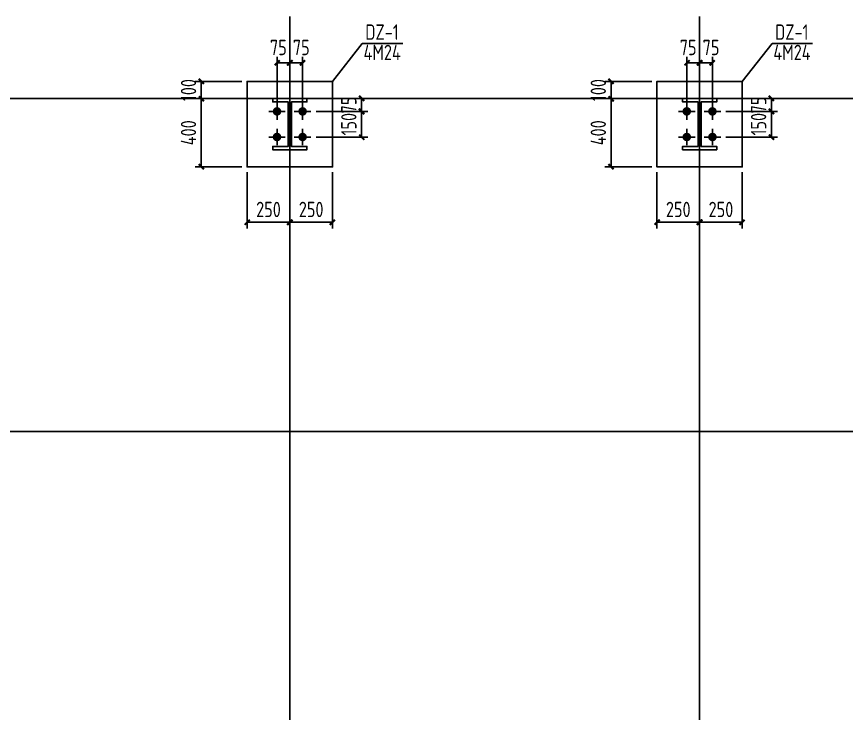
# Model space of a CAD drawing. Header units: millimetres. Extents: x 866561 to 877878, y 40199 to 44891.
# Drawn here: x 870487.7 to 870649.7, y 40539.9 to 40675.9 of the extents above; entities that cross this region are included whole.
import ezdxf

# ---------------------------------------------------------------- set-up
doc = ezdxf.new("R2010")
doc.units = ezdxf.units.MM
doc.header["$LTSCALE"] = 1000
doc.header["$MEASUREMENT"] = 0
doc.linetypes.add('DOTE', pattern=[2.42, 2, -0.2, 0.02, -0.2])
for name, color, linetype in [('DIM', 7, 'Continuous'), ('DOTE', 1, 'DOTE'), ('M_Prof', 2, 'Continuous'), ('柱集中标注', 2, 'Continuous'), ('标注', 7, 'Continuous'), ('檩条', 34, 'Continuous')]:
    doc.layers.add(name, color=color, linetype=linetype)
doc.styles.add('GBHZ', font='gbenor.shx', dxfattribs={"width": 0.9, "bigfont": 'gbcbig.shx'})
doc.dimstyles.new('Y30', dxfattribs={"dimscale": 0, "dimtxt": 3, "dimasz": 0.01, "dimexe": 1.2, "dimexo": 1, "dimgap": 1, "dimtad": 1, "dimdec": 0, "dimlfac": 30, "dimzin": 0, "dimdsep": 46, "dimtxsty": 'GBHZ', "dimblk1": 'DX', "dimblk2": 'DX', "dimsah": 1, "dimcen": 0.09, "dimdle": 1, "dimadec": 0, "dimazin": 0, "dimtfac": 1, "dimtdec": 0, "dimtix": 1, "dimtmove": 2, "dimatfit": 3, "dimldrblk": 'DX', "dimfxl": 0, "dimtolj": 1, "dimtzin": 0, "dimarcsym": 0})

# ---------------------------------------------------------------- blocks, each defined once
blk = doc.blocks.new('DX')
at = {"color": 0, "linetype": 'ByBlock', "const_width": 40}
blk.add_lwpolyline([(-54, -51), (46, 49)], dxfattribs=at)
blk = doc.blocks.new('*D300')
at = {"layer": 'Defpoints', "color": 0, "transparency": 16777216}
for p in [(870523.77, 40659.86), (870532.71, 40659.86), (870532.71, 40646.53)]:
    blk.add_point(p, dxfattribs=at)
at = {"layer": 'dim', "color": 0, "lineweight": -2, "transparency": 16777216}
for p, q in [((870531.71, 40659.86), (870522.57, 40659.86)), ((870523.77, 40646.54), (870523.77, 40659.85)), ((870531.71, 40646.53), (870522.57, 40646.53))]:
    blk.add_line(p, q, dxfattribs=at)
at = {"layer": 'dim', "color": 0, "lineweight": -2, "transparency": 16777216, "xscale": 0.01, "yscale": 0.01, "zscale": 0.01}
for p, rotation in [((870523.77, 40659.86), 90), ((870523.77, 40646.53), 270)]:
    blk.add_blockref('DX', p, dxfattribs=dict(at, rotation=rotation))
at = {"layer": 'dim', "color": 0, "transparency": 16777216, "insert": (870521.27, 40653.19), "char_height": 3, "attachment_point": 5, "rotation": 90, "style": 'GBHZ'}
blk.add_mtext('\\A1;400', dxfattribs=at)
blk = doc.blocks.new('*D301')
at = {"layer": 'Defpoints', "color": 0, "transparency": 16777216}
for p in [(870532.71, 40646.53), (870541.05, 40646.53), (870541.05, 40635.72)]:
    blk.add_point(p, dxfattribs=at)
at = {"layer": 'dim', "color": 0, "lineweight": -2, "transparency": 16777216}
for p, q in [((870532.71, 40645.53), (870532.71, 40634.52)), ((870541.05, 40645.53), (870541.05, 40634.52)), ((870532.72, 40635.72), (870541.04, 40635.72))]:
    blk.add_line(p, q, dxfattribs=at)
at = {"layer": 'dim', "color": 0, "lineweight": -2, "transparency": 16777216, "xscale": 0.01, "yscale": 0.01, "zscale": 0.01, "rotation": 180}
blk.add_blockref('DX', (870532.71, 40635.72), dxfattribs=at)
at = {"layer": 'dim', "color": 0, "lineweight": -2, "transparency": 16777216, "xscale": 0.01, "yscale": 0.01, "zscale": 0.01}
blk.add_blockref('DX', (870541.05, 40635.72), dxfattribs=at)
at = {"layer": 'dim', "color": 0, "transparency": 16777216, "insert": (870536.88, 40638.22), "char_height": 3, "attachment_point": 5, "style": 'GBHZ'}
blk.add_mtext('\\A1;250', dxfattribs=at)
blk = doc.blocks.new('*D302')
at = {"layer": 'Defpoints', "color": 0, "transparency": 16777216}
for p in [(870541.05, 40646.53), (870549.38, 40646.53), (870549.38, 40635.72)]:
    blk.add_point(p, dxfattribs=at)
at = {"layer": 'dim', "color": 0, "lineweight": -2, "transparency": 16777216}
for p, q in [((870541.05, 40645.53), (870541.05, 40634.52)), ((870549.38, 40645.53), (870549.38, 40634.52)), ((870541.06, 40635.72), (870549.37, 40635.72))]:
    blk.add_line(p, q, dxfattribs=at)
at = {"layer": 'dim', "color": 0, "lineweight": -2, "transparency": 16777216, "xscale": 0.01, "yscale": 0.01, "zscale": 0.01, "rotation": 180}
blk.add_blockref('DX', (870541.05, 40635.72), dxfattribs=at)
at = {"layer": 'dim', "color": 0, "lineweight": -2, "transparency": 16777216, "xscale": 0.01, "yscale": 0.01, "zscale": 0.01}
blk.add_blockref('DX', (870549.38, 40635.72), dxfattribs=at)
at = {"layer": 'dim', "color": 0, "transparency": 16777216, "insert": (870545.21, 40638.22), "char_height": 3, "attachment_point": 5, "style": 'GBHZ'}
blk.add_mtext('\\A1;250', dxfattribs=at)
blk = doc.blocks.new('*D303')
at = {"layer": 'Defpoints', "color": 0, "transparency": 16777216}
for p in [(870538.55, 40666.84), (870538.55, 40657.8), (870541.05, 40657.8)]:
    blk.add_point(p, dxfattribs=at)
at = {"layer": 'dim', "color": 0, "lineweight": -2, "transparency": 16777216}
for p, q in [((870538.55, 40658.8), (870538.55, 40668.04)), ((870541.05, 40658.8), (870541.05, 40668.04)), ((870541.04, 40666.84), (870538.56, 40666.84))]:
    blk.add_line(p, q, dxfattribs=at)
at = {"layer": 'dim', "color": 0, "lineweight": -2, "transparency": 16777216, "xscale": 0.01, "yscale": 0.01, "zscale": 0.01, "rotation": 180}
blk.add_blockref('DX', (870538.55, 40666.84), dxfattribs=at)
at = {"layer": 'dim', "color": 0, "lineweight": -2, "transparency": 16777216, "xscale": 0.01, "yscale": 0.01, "zscale": 0.01}
blk.add_blockref('DX', (870541.05, 40666.84), dxfattribs=at)
at = {"layer": 'dim', "color": 0, "transparency": 16777216, "insert": (870538.81, 40669.83), "char_height": 3, "attachment_point": 5, "style": 'GBHZ'}
blk.add_mtext('\\A1;75', dxfattribs=at)
blk = doc.blocks.new('*D304')
at = {"layer": 'Defpoints', "color": 0, "transparency": 16777216}
for p in [(870543.55, 40666.84), (870541.05, 40657.8), (870543.55, 40657.8)]:
    blk.add_point(p, dxfattribs=at)
at = {"layer": 'dim', "color": 0, "lineweight": -2, "transparency": 16777216}
for p, q in [((870541.05, 40658.8), (870541.05, 40668.04)), ((870543.55, 40658.8), (870543.55, 40668.04)), ((870541.06, 40666.84), (870543.54, 40666.84))]:
    blk.add_line(p, q, dxfattribs=at)
at = {"layer": 'dim', "color": 0, "lineweight": -2, "transparency": 16777216, "xscale": 0.01, "yscale": 0.01, "zscale": 0.01, "rotation": 180}
blk.add_blockref('DX', (870541.05, 40666.84), dxfattribs=at)
at = {"layer": 'dim', "color": 0, "lineweight": -2, "transparency": 16777216, "xscale": 0.01, "yscale": 0.01, "zscale": 0.01}
blk.add_blockref('DX', (870543.55, 40666.84), dxfattribs=at)
at = {"layer": 'dim', "color": 0, "transparency": 16777216, "insert": (870543.28, 40669.83), "char_height": 3, "attachment_point": 5, "style": 'GBHZ'}
blk.add_mtext('\\A1;75', dxfattribs=at)
blk = doc.blocks.new('*D305')
at = {"layer": 'Defpoints', "color": 0, "transparency": 16777216}
for p in [(870545.17, 40657.36), (870555.07, 40657.36), (870545.17, 40652.36)]:
    blk.add_point(p, dxfattribs=at)
at = {"layer": '标注', "color": 0, "lineweight": -2, "transparency": 16777216}
for p, q in [((870546.17, 40657.36), (870556.27, 40657.36)), ((870555.07, 40657.37), (870555.07, 40657.38)), ((870555.07, 40652.36), (870555.07, 40657.36)), ((870546.17, 40652.36), (870556.27, 40652.36)), ((870555.07, 40652.35), (870555.07, 40652.34))]:
    blk.add_line(p, q, dxfattribs=at)
at = {"layer": '标注', "color": 0, "lineweight": -2, "transparency": 16777216, "xscale": 0.01, "yscale": 0.01, "zscale": 0.01}
for p, rotation in [((870555.07, 40657.36), 270), ((870555.07, 40652.36), 90)]:
    blk.add_blockref('DX', p, dxfattribs=dict(at, rotation=rotation))
at = {"layer": '标注', "color": 0, "transparency": 16777216, "insert": (870552.57, 40654.86), "char_height": 3, "attachment_point": 5, "rotation": 90, "style": 'GBHZ'}
blk.add_mtext('\\A1;150', dxfattribs=at)
blk = doc.blocks.new('*D306')
at = {"layer": 'Defpoints', "color": 0, "transparency": 16777216}
for p in [(870545.17, 40659.86), (870555.07, 40659.86), (870545.17, 40657.36)]:
    blk.add_point(p, dxfattribs=at)
at = {"layer": '标注', "color": 0, "lineweight": -2, "transparency": 16777216}
for p, q in [((870546.17, 40659.86), (870556.27, 40659.86)), ((870555.07, 40659.87), (870555.07, 40659.88)), ((870555.07, 40657.36), (870555.07, 40659.86)), ((870546.17, 40657.36), (870556.27, 40657.36)), ((870555.07, 40657.35), (870555.07, 40657.34))]:
    blk.add_line(p, q, dxfattribs=at)
at = {"layer": '标注', "color": 0, "lineweight": -2, "transparency": 16777216, "xscale": 0.01, "yscale": 0.01, "zscale": 0.01}
for p, rotation in [((870555.07, 40659.86), 270), ((870555.07, 40657.36), 90)]:
    blk.add_blockref('DX', p, dxfattribs=dict(at, rotation=rotation))
at = {"layer": '标注', "color": 0, "transparency": 16777216, "insert": (870552.57, 40658.61), "char_height": 3, "attachment_point": 5, "rotation": 90, "style": 'GBHZ'}
blk.add_mtext('\\A1;75', dxfattribs=at)
blk = doc.blocks.new('*D310')
at = {"layer": 'Defpoints', "color": 0, "transparency": 16777216}
for p in [(870532.71, 40663.19), (870523.77, 40659.86), (870532.71, 40659.86)]:
    blk.add_point(p, dxfattribs=at)
at = {"layer": 'dim', "color": 0, "lineweight": -2, "transparency": 16777216}
for p, q in [((870531.71, 40663.19), (870522.57, 40663.19)), ((870523.77, 40663.2), (870523.77, 40663.21)), ((870523.77, 40663.19), (870523.77, 40659.86)), ((870531.71, 40659.86), (870522.57, 40659.86)), ((870523.77, 40659.85), (870523.77, 40659.84))]:
    blk.add_line(p, q, dxfattribs=at)
at = {"layer": 'dim', "color": 0, "lineweight": -2, "transparency": 16777216, "xscale": 0.01, "yscale": 0.01, "zscale": 0.01}
for p, rotation in [((870523.77, 40663.19), 270), ((870523.77, 40659.86), 90)]:
    blk.add_blockref('DX', p, dxfattribs=dict(at, rotation=rotation))
at = {"layer": 'dim', "color": 0, "transparency": 16777216, "insert": (870521.27, 40661.53), "char_height": 3, "attachment_point": 5, "rotation": 90, "style": 'GBHZ'}
blk.add_mtext('\\A1;100', dxfattribs=at)
blk = doc.blocks.new('*D313')
at = {"layer": 'Defpoints', "color": 0, "transparency": 16777216}
for p in [(870603.77, 40659.86), (870612.71, 40659.86), (870612.71, 40646.53)]:
    blk.add_point(p, dxfattribs=at)
at = {"layer": 'dim', "color": 0, "lineweight": -2, "transparency": 16777216}
for p, q in [((870611.71, 40659.86), (870602.57, 40659.86)), ((870603.77, 40646.54), (870603.77, 40659.85)), ((870611.71, 40646.53), (870602.57, 40646.53))]:
    blk.add_line(p, q, dxfattribs=at)
at = {"layer": 'dim', "color": 0, "lineweight": -2, "transparency": 16777216, "xscale": 0.01, "yscale": 0.01, "zscale": 0.01}
for p, rotation in [((870603.77, 40659.86), 90), ((870603.77, 40646.53), 270)]:
    blk.add_blockref('DX', p, dxfattribs=dict(at, rotation=rotation))
at = {"layer": 'dim', "color": 0, "transparency": 16777216, "insert": (870601.27, 40653.19), "char_height": 3, "attachment_point": 5, "rotation": 90, "style": 'GBHZ'}
blk.add_mtext('\\A1;400', dxfattribs=at)
blk = doc.blocks.new('*D314')
at = {"layer": 'Defpoints', "color": 0, "transparency": 16777216}
for p in [(870612.71, 40646.53), (870621.05, 40646.53), (870621.05, 40635.72)]:
    blk.add_point(p, dxfattribs=at)
at = {"layer": 'dim', "color": 0, "lineweight": -2, "transparency": 16777216}
for p, q in [((870612.71, 40645.53), (870612.71, 40634.52)), ((870621.05, 40645.53), (870621.05, 40634.52)), ((870612.72, 40635.72), (870621.04, 40635.72))]:
    blk.add_line(p, q, dxfattribs=at)
at = {"layer": 'dim', "color": 0, "lineweight": -2, "transparency": 16777216, "xscale": 0.01, "yscale": 0.01, "zscale": 0.01, "rotation": 180}
blk.add_blockref('DX', (870612.71, 40635.72), dxfattribs=at)
at = {"layer": 'dim', "color": 0, "lineweight": -2, "transparency": 16777216, "xscale": 0.01, "yscale": 0.01, "zscale": 0.01}
blk.add_blockref('DX', (870621.05, 40635.72), dxfattribs=at)
at = {"layer": 'dim', "color": 0, "transparency": 16777216, "insert": (870616.88, 40638.22), "char_height": 3, "attachment_point": 5, "style": 'GBHZ'}
blk.add_mtext('\\A1;250', dxfattribs=at)
blk = doc.blocks.new('*D315')
at = {"layer": 'Defpoints', "color": 0, "transparency": 16777216}
for p in [(870621.05, 40646.53), (870629.38, 40646.53), (870629.38, 40635.72)]:
    blk.add_point(p, dxfattribs=at)
at = {"layer": 'dim', "color": 0, "lineweight": -2, "transparency": 16777216}
for p, q in [((870621.05, 40645.53), (870621.05, 40634.52)), ((870629.38, 40645.53), (870629.38, 40634.52)), ((870621.06, 40635.72), (870629.37, 40635.72))]:
    blk.add_line(p, q, dxfattribs=at)
at = {"layer": 'dim', "color": 0, "lineweight": -2, "transparency": 16777216, "xscale": 0.01, "yscale": 0.01, "zscale": 0.01, "rotation": 180}
blk.add_blockref('DX', (870621.05, 40635.72), dxfattribs=at)
at = {"layer": 'dim', "color": 0, "lineweight": -2, "transparency": 16777216, "xscale": 0.01, "yscale": 0.01, "zscale": 0.01}
blk.add_blockref('DX', (870629.38, 40635.72), dxfattribs=at)
at = {"layer": 'dim', "color": 0, "transparency": 16777216, "insert": (870625.21, 40638.22), "char_height": 3, "attachment_point": 5, "style": 'GBHZ'}
blk.add_mtext('\\A1;250', dxfattribs=at)
blk = doc.blocks.new('*D316')
at = {"layer": 'Defpoints', "color": 0, "transparency": 16777216}
for p in [(870618.55, 40666.84), (870618.55, 40657.8), (870621.05, 40657.8)]:
    blk.add_point(p, dxfattribs=at)
at = {"layer": 'dim', "color": 0, "lineweight": -2, "transparency": 16777216}
for p, q in [((870618.55, 40658.8), (870618.55, 40668.04)), ((870621.05, 40658.8), (870621.05, 40668.04)), ((870621.04, 40666.84), (870618.56, 40666.84))]:
    blk.add_line(p, q, dxfattribs=at)
at = {"layer": 'dim', "color": 0, "lineweight": -2, "transparency": 16777216, "xscale": 0.01, "yscale": 0.01, "zscale": 0.01, "rotation": 180}
blk.add_blockref('DX', (870618.55, 40666.84), dxfattribs=at)
at = {"layer": 'dim', "color": 0, "lineweight": -2, "transparency": 16777216, "xscale": 0.01, "yscale": 0.01, "zscale": 0.01}
blk.add_blockref('DX', (870621.05, 40666.84), dxfattribs=at)
at = {"layer": 'dim', "color": 0, "transparency": 16777216, "insert": (870618.81, 40669.83), "char_height": 3, "attachment_point": 5, "style": 'GBHZ'}
blk.add_mtext('\\A1;75', dxfattribs=at)
blk = doc.blocks.new('*D317')
at = {"layer": 'Defpoints', "color": 0, "transparency": 16777216}
for p in [(870623.55, 40666.84), (870621.05, 40657.8), (870623.55, 40657.8)]:
    blk.add_point(p, dxfattribs=at)
at = {"layer": 'dim', "color": 0, "lineweight": -2, "transparency": 16777216}
for p, q in [((870621.05, 40658.8), (870621.05, 40668.04)), ((870623.55, 40658.8), (870623.55, 40668.04)), ((870621.06, 40666.84), (870623.54, 40666.84))]:
    blk.add_line(p, q, dxfattribs=at)
at = {"layer": 'dim', "color": 0, "lineweight": -2, "transparency": 16777216, "xscale": 0.01, "yscale": 0.01, "zscale": 0.01, "rotation": 180}
blk.add_blockref('DX', (870621.05, 40666.84), dxfattribs=at)
at = {"layer": 'dim', "color": 0, "lineweight": -2, "transparency": 16777216, "xscale": 0.01, "yscale": 0.01, "zscale": 0.01}
blk.add_blockref('DX', (870623.55, 40666.84), dxfattribs=at)
at = {"layer": 'dim', "color": 0, "transparency": 16777216, "insert": (870623.28, 40669.83), "char_height": 3, "attachment_point": 5, "style": 'GBHZ'}
blk.add_mtext('\\A1;75', dxfattribs=at)
blk = doc.blocks.new('*D318')
at = {"layer": 'Defpoints', "color": 0, "transparency": 16777216}
for p in [(870625.17, 40657.36), (870635.07, 40657.36), (870625.17, 40652.36)]:
    blk.add_point(p, dxfattribs=at)
at = {"layer": '标注', "color": 0, "lineweight": -2, "transparency": 16777216}
for p, q in [((870626.17, 40657.36), (870636.27, 40657.36)), ((870635.07, 40657.37), (870635.07, 40657.38)), ((870635.07, 40652.36), (870635.07, 40657.36)), ((870626.17, 40652.36), (870636.27, 40652.36)), ((870635.07, 40652.35), (870635.07, 40652.34))]:
    blk.add_line(p, q, dxfattribs=at)
at = {"layer": '标注', "color": 0, "lineweight": -2, "transparency": 16777216, "xscale": 0.01, "yscale": 0.01, "zscale": 0.01}
for p, rotation in [((870635.07, 40657.36), 270), ((870635.07, 40652.36), 90)]:
    blk.add_blockref('DX', p, dxfattribs=dict(at, rotation=rotation))
at = {"layer": '标注', "color": 0, "transparency": 16777216, "insert": (870632.57, 40654.86), "char_height": 3, "attachment_point": 5, "rotation": 90, "style": 'GBHZ'}
blk.add_mtext('\\A1;150', dxfattribs=at)
blk = doc.blocks.new('*D319')
at = {"layer": 'Defpoints', "color": 0, "transparency": 16777216}
for p in [(870625.17, 40659.86), (870635.07, 40659.86), (870625.17, 40657.36)]:
    blk.add_point(p, dxfattribs=at)
at = {"layer": '标注', "color": 0, "lineweight": -2, "transparency": 16777216}
for p, q in [((870626.17, 40659.86), (870636.27, 40659.86)), ((870635.07, 40659.87), (870635.07, 40659.88)), ((870635.07, 40657.36), (870635.07, 40659.86)), ((870626.17, 40657.36), (870636.27, 40657.36)), ((870635.07, 40657.35), (870635.07, 40657.34))]:
    blk.add_line(p, q, dxfattribs=at)
at = {"layer": '标注', "color": 0, "lineweight": -2, "transparency": 16777216, "xscale": 0.01, "yscale": 0.01, "zscale": 0.01}
for p, rotation in [((870635.07, 40659.86), 270), ((870635.07, 40657.36), 90)]:
    blk.add_blockref('DX', p, dxfattribs=dict(at, rotation=rotation))
at = {"layer": '标注', "color": 0, "transparency": 16777216, "insert": (870632.57, 40658.61), "char_height": 3, "attachment_point": 5, "rotation": 90, "style": 'GBHZ'}
blk.add_mtext('\\A1;75', dxfattribs=at)
blk = doc.blocks.new('*D311')
at = {"layer": 'Defpoints', "color": 0, "transparency": 16777216}
for p in [(870612.71, 40663.19), (870603.77, 40659.86), (870612.71, 40659.86)]:
    blk.add_point(p, dxfattribs=at)
at = {"layer": 'dim', "color": 0, "lineweight": -2, "transparency": 16777216}
for p, q in [((870611.71, 40663.19), (870602.57, 40663.19)), ((870603.77, 40663.2), (870603.77, 40663.21)), ((870603.77, 40663.19), (870603.77, 40659.86)), ((870611.71, 40659.86), (870602.57, 40659.86)), ((870603.77, 40659.85), (870603.77, 40659.84))]:
    blk.add_line(p, q, dxfattribs=at)
at = {"layer": 'dim', "color": 0, "lineweight": -2, "transparency": 16777216, "xscale": 0.01, "yscale": 0.01, "zscale": 0.01}
for p, rotation in [((870603.77, 40663.19), 270), ((870603.77, 40659.86), 90)]:
    blk.add_blockref('DX', p, dxfattribs=dict(at, rotation=rotation))
at = {"layer": 'dim', "color": 0, "transparency": 16777216, "insert": (870601.27, 40661.53), "char_height": 3, "attachment_point": 5, "rotation": 90, "style": 'GBHZ'}
blk.add_mtext('\\A1;100', dxfattribs=at)

msp = doc.modelspace()

# ---------------------------------------------------------------- linework, layer by layer
for p, q in [((870538.546, 40658.986), (870538.546, 40655.736)), ((870543.546, 40658.986), (870543.546, 40655.736)), ((870618.546, 40658.986), (870618.546, 40655.736)), ((870623.546, 40658.986), (870623.546, 40655.736)), ((870540.171, 40657.361), (870536.921, 40657.361)), ((870545.171, 40657.361), (870541.921, 40657.361)), ((870620.171, 40657.361), (870616.921, 40657.361)), ((870625.171, 40657.361), (870621.921, 40657.361)), ((870538.546, 40653.986), (870538.546, 40650.736)), ((870543.546, 40653.986), (870543.546, 40650.736)), ((870618.546, 40653.986), (870618.546, 40650.736)), ((870623.546, 40653.986), (870623.546, 40650.736)), ((870540.171, 40652.361), (870536.921, 40652.361)), ((870545.171, 40652.361), (870541.921, 40652.361)), ((870620.171, 40652.361), (870616.921, 40652.361)), ((870625.171, 40652.361), (870621.921, 40652.361))]:
    msp.add_line(p, q)
for points in [[(870549.38, 40663.195), (870549.38, 40646.528), (870532.713, 40646.528), (870532.713, 40663.195)], [(870629.38, 40663.195), (870629.38, 40646.528), (870612.713, 40646.528), (870612.713, 40663.195)]]:
    msp.add_lwpolyline(points, close=True)
at = {"layer": 'dim', "const_width": 0.833}
for points in [[(870538.13, 40657.361, -1), (870538.963, 40657.361, -1)], [(870543.13, 40657.361, -1), (870543.963, 40657.361, -1)], [(870618.13, 40657.361, -1), (870618.963, 40657.361, -1)], [(870623.13, 40657.361, -1), (870623.963, 40657.361, -1)], [(870538.13, 40652.361, -1), (870538.963, 40652.361, -1)], [(870543.13, 40652.361, -1), (870543.963, 40652.361, -1)], [(870618.13, 40652.361, -1), (870618.963, 40652.361, -1)], [(870623.13, 40652.361, -1), (870623.963, 40652.361, -1)]]:
    msp.add_lwpolyline(points, format="xyb", close=True, dxfattribs=at)
at = {"layer": 'DOTE', "linetype": 'DOTE'}
for p, q in [((870541.046, 40443.861), (870541.046, 40675.861)), ((870621.046, 40443.861), (870621.046, 40675.861)), ((870445.046, 40659.861), (870957.046, 40659.861)), ((870445.046, 40594.861), (870957.046, 40594.861))]:
    msp.add_line(p, q, dxfattribs=at)
at = {"layer": 'M_Prof'}
for points in [[(870537.713, 40659.861), (870544.38, 40659.861), (870544.38, 40659.195), (870541.346, 40659.195), (870541.346, 40650.528), (870544.38, 40650.528), (870544.38, 40649.861), (870537.713, 40649.861), (870537.713, 40650.528), (870540.746, 40650.528), (870540.746, 40659.195), (870537.713, 40659.195)], [(870617.713, 40659.861), (870624.38, 40659.861), (870624.38, 40659.195), (870621.346, 40659.195), (870621.346, 40650.528), (870624.38, 40650.528), (870624.38, 40649.861), (870617.713, 40649.861), (870617.713, 40650.528), (870620.746, 40650.528), (870620.746, 40659.195), (870617.713, 40659.195)]]:
    msp.add_lwpolyline(points, close=True, dxfattribs=at)
at = {"layer": '檩条'}
for p, q in [((870549.38, 40663.195), (870555.203, 40670.614)), ((870563.1, 40670.614), (870555.203, 40670.614)), ((870629.38, 40663.195), (870635.203, 40670.614)), ((870643.1, 40670.614), (870635.203, 40670.614))]:
    msp.add_line(p, q, dxfattribs=at)

# ---------------------------------------------------------------- texts
at = {"layer": '柱集中标注', "style": 'GBHZ', "width": 0.9}
for s, p in [('DZ-1', (870555.784, 40671.335)), ('DZ-1', (870635.784, 40671.335)), ('4M24', (870555.443, 40667.364)), ('4M24', (870635.443, 40667.364))]:
    msp.add_text(s, height=3, dxfattribs=at).set_placement(p)

# ---------------------------------------------------------------- dimensions: what is measured, and where the dimension line sits
at = {"layer": 'dim'}
for base, p1, p2, picture, middle in [((870538.546, 40666.839), (870541.046, 40657.795), (870538.546, 40657.795), '*D303', (870538.808, 40669.833)), ((870618.546, 40666.839), (870621.046, 40657.795), (870618.546, 40657.795), '*D316', (870618.808, 40669.833))]:
    dim = msp.add_linear_dim(base=base, p1=p1, p2=p2, dimstyle='Y30', override={"dimscale": 1}, dxfattribs=at)
    dim.commit()
    dim.dimension.update_dxf_attribs({"geometry": picture, "text_midpoint": middle, "dimtype": 160})
for base, p1, p2, picture, middle in [((870543.546, 40666.839), (870541.046, 40657.795), (870543.546, 40657.795), '*D304', (870543.284, 40669.833)), ((870623.546, 40666.839), (870621.046, 40657.795), (870623.546, 40657.795), '*D317', (870623.284, 40669.833))]:
    dim = msp.add_linear_dim(base=base, p1=p1, p2=p2, angle=180, dimstyle='Y30', override={"dimscale": 1}, dxfattribs=at)
    dim.commit()
    dim.dimension.update_dxf_attribs({"geometry": picture, "text_midpoint": middle, "dimtype": 160})
for base, p1, p2, angle, picture, middle in [((870523.768, 40659.861), (870532.713, 40663.195), (870532.713, 40659.861), 270, '*D310', (870521.268, 40661.528)), ((870603.768, 40659.861), (870612.713, 40663.195), (870612.713, 40659.861), 270, '*D311', (870601.268, 40661.528)), ((870523.768, 40659.861), (870532.713, 40646.528), (870532.713, 40659.861), 90, '*D300', (870521.268, 40653.195)), ((870603.768, 40659.861), (870612.713, 40646.528), (870612.713, 40659.861), 90, '*D313', (870601.268, 40653.195))]:
    dim = msp.add_linear_dim(base=base, p1=p1, p2=p2, angle=angle, dimstyle='Y30', override={"dimscale": 1}, dxfattribs=at)
    dim.commit()
    dim.dimension.update_dxf_attribs({"geometry": picture, "text_midpoint": middle})
for base, p1, p2, picture, middle in [((870541.046, 40635.72), (870532.713, 40646.528), (870541.046, 40646.528), '*D301', (870536.88, 40638.22)), ((870549.38, 40635.72), (870541.046, 40646.528), (870549.38, 40646.528), '*D302', (870545.213, 40638.22)), ((870621.046, 40635.72), (870612.713, 40646.528), (870621.046, 40646.528), '*D314', (870616.88, 40638.22)), ((870629.38, 40635.72), (870621.046, 40646.528), (870629.38, 40646.528), '*D315', (870625.213, 40638.22))]:
    dim = msp.add_linear_dim(base=base, p1=p1, p2=p2, dimstyle='Y30', override={"dimscale": 1}, dxfattribs=at)
    dim.commit()
    dim.dimension.update_dxf_attribs({"geometry": picture, "text_midpoint": middle})
at = {"layer": '标注'}
for base, p1, p2, picture, middle in [((870555.074, 40659.861), (870545.171, 40657.361), (870545.171, 40659.861), '*D306', (870552.574, 40658.611)), ((870635.074, 40659.861), (870625.171, 40657.361), (870625.171, 40659.861), '*D319', (870632.574, 40658.611)), ((870555.074, 40657.361), (870545.171, 40652.361), (870545.171, 40657.361), '*D305', (870552.574, 40654.861)), ((870635.074, 40657.361), (870625.171, 40652.361), (870625.171, 40657.361), '*D318', (870632.574, 40654.861))]:
    dim = msp.add_linear_dim(base=base, p1=p1, p2=p2, angle=270, dimstyle='Y30', override={"dimscale": 1}, dxfattribs=at)
    dim.commit()
    dim.dimension.update_dxf_attribs({"geometry": picture, "text_midpoint": middle})

doc.saveas('drawing.dxf')
